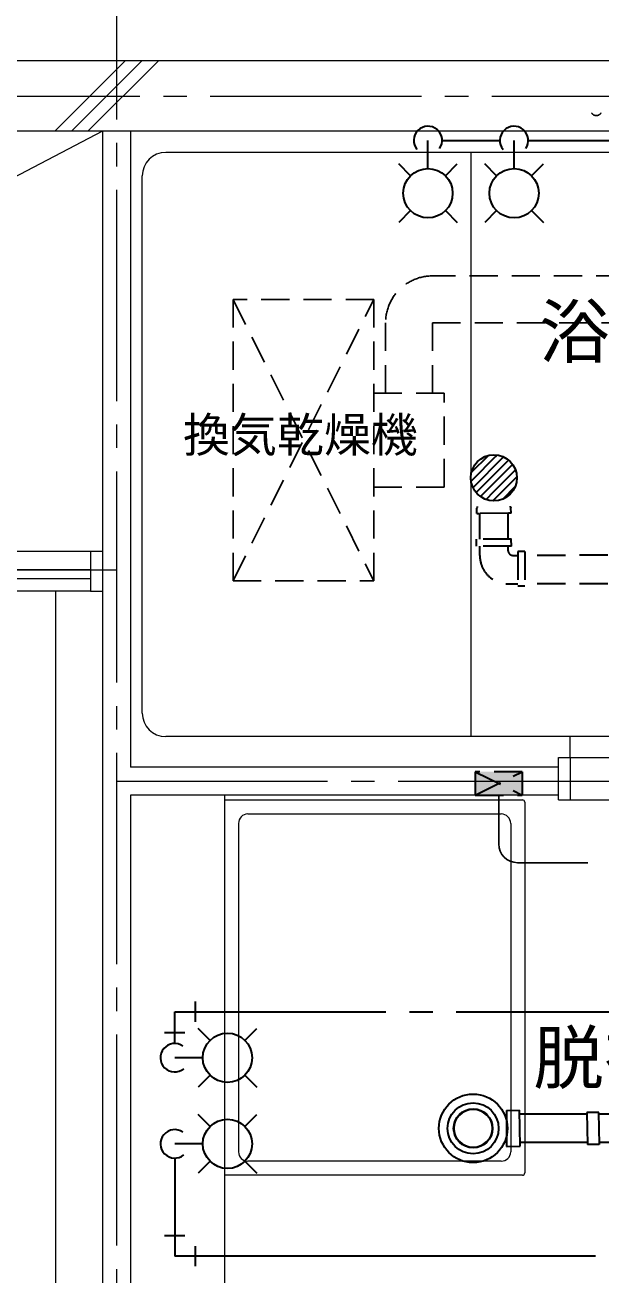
# Model space of a CAD drawing. Units: millimetres at full size, sheet at 1:50; details may follow other scales. Extents: x -9674 to 9699, y -6794 to 6791.
# Drawn here: x -1087 to 140, y 1008 to 3672 of the extents above; entities that cross this region are included whole.
import ezdxf
from ezdxf.enums import TextEntityAlignment as Align

# ---------------------------------------------------------------- set-up
doc = ezdxf.new("R2010")
doc.units = ezdxf.units.MM
doc.header["$LTSCALE"] = 50
for name, pattern in [('CHAIN1', [8, 5, -1, 1, -1]), ('CHAIN2', [12, 9, -1, 1, -1]), ('DASHED1', [1.8, 1.2, -0.6]), ('DASHED3', [4, 3, -1])]:
    doc.linetypes.add(name, pattern=pattern)
for name, color, linetype, lineweight in [('1-0_芯', 134, 'CHAIN2', 9), ('1-1_躯体', 134, 'Continuous', 9), ('1-2_間仕切', 134, 'Continuous', 9), ('1-3_建具', 134, 'Continuous', 9), ('1-4_仕上げ', 134, 'Continuous', 9), ('1-5_設備', 134, 'Continuous', 9), ('1-7_その他', 134, 'DASHED1', 9), ('1-8_ハッチ', 134, 'Continuous', 9), ('2-0_芯', 3, 'Continuous', 35), ('2-2', 5, 'DASHED3', 25), ('2-9_金物', 1, 'CHAIN2', 35), ('2-A_文字', 6, 'Continuous', 35), ('2-C', 2, 'DASHED1', 25)]:
    doc.layers.add(name, color=color, linetype=linetype, lineweight=lineweight)
doc.layers.add('1-A_文字', color=134, linetype='Continuous')
doc.styles.add('ＭＳ ゴシック', font='')
doc.styles.get('ＭＳ ゴシック').set_extended_font_data('MS Gothic')

msp = doc.modelspace()

# ---------------------------------------------------------------- linework, layer by layer
at = {"layer": '1-0_芯'}
for p, q in [((-892.5, 4520.51), (-892.5, -3699.49)), ((-8492.5, 3520.51), (8517.5, 3520.51)), ((-3032.5, 2510.51), (-892.5, 2510.51)), ((-892.5, 2060.51), (2286.5, 2060.51))]:
    msp.add_line(p, q, dxfattribs=at)
at = {"layer": '1-1_躯体'}
for p, q in [((1857.5, 3595.51), (-2642.5, 3595.51)), ((1857.5, 3445.51), (-2642.5, 3445.51))]:
    msp.add_line(p, q, dxfattribs=at)
at = {"layer": '1-2_間仕切'}
for p, q in [((-922.5, 3445.51), (-922.5, 740.51)), ((-862.5, 3445.51), (-862.5, 2090.51)), ((49.5, 2090.51), (-862.5, 2090.51)), ((-862.5, 2030.51), (-862.5, 740.51)), ((49.5, 2030.51), (-862.5, 2030.51))]:
    msp.add_line(p, q, dxfattribs=at)
at = {"layer": '1-3_建具'}
for p, q in [((-2607.5, 2550.51), (-947.5, 2550.51)), ((-947.5, 2550.51), (-947.5, 2465.51)), ((-947.5, 2550.51), (-922.5, 2550.51)), ((-1797.5, 2511.34), (-947.5, 2511.34)), ((-947.5, 2491.34), (-1797.5, 2491.34)), ((-947.5, 2465.51), (-2607.5, 2465.51)), ((-947.5, 2465.51), (-922.5, 2465.51)), ((49.5, 2110.51), (74.5, 2110.51)), ((49.5, 2020.51), (49.5, 2110.51)), ((74.5, 2110.51), (794.5, 2110.51)), ((74.5, 2110.51), (74.5, 2020.51)), ((49.5, 2020.51), (74.5, 2020.51)), ((74.5, 2020.51), (794.5, 2020.51))]:
    msp.add_line(p, q, dxfattribs=at)
at = {"layer": '1-4_仕上げ'}
msp.add_line((-1022.5, 2465.51), (-1022.5, 740.51), dxfattribs=at)
at = {"layer": '1-5_設備'}
for p, q in [((852.5, 3400.51), (-787.5, 3400.51)), ((-137.5, 3400.51), (-137.5, 2155.51)), ((-837.5, 2205.51), (-837.5, 3350.51)), ((852.5, 2155.51), (-787.5, 2155.51)), ((74.5, 2110.51), (74.5, 2155.51)), ((-662.5, 2030.51), (-662.5, 740.51)), ((-662.5, 2020.51), (-27.5, 2020.51)), ((-22.5, 2015.51), (-22.5, 1225.51)), ((-612.5, 1990.51), (-72.5, 1990.51)), ((-632.5, 1970.51), (-632.5, 1270.51)), ((-52.5, 1970.51), (-52.5, 1270.51)), ((-72.5, 1250.51), (-612.5, 1250.51)), ((-27.5, 1220.51), (-662.5, 1220.51))]:
    msp.add_line(p, q, dxfattribs=at)
msp.add_circle((-132.5, 1320.51), 40, dxfattribs=at)
for centre, radius, start, end in [((-787.5, 3350.51), 50, 90, 180), ((-787.5, 2205.51), 50, 180, 270), ((-27.5, 2015.51), 5, 0, 90), ((-612.5, 1970.51), 20, 90, 180), ((-72.5, 1970.51), 20, 0, 90), ((-612.5, 1270.51), 20, 180, 270), ((-72.5, 1270.51), 20, 270, 0), ((-27.5, 1225.51), 5, 270, 0)]:
    msp.add_arc(centre, radius, start, end, dxfattribs=at)
at = {"layer": '1-7_その他', "linetype": 'CHAIN1'}
msp.add_line((-922.5, 3445.51), (-2632.5, 2550.51), dxfattribs=at)
at = {"layer": '1-8_ハッチ'}
for p, q in [((-1023.88, 3445.51), (-873.88, 3595.51)), ((-988.52, 3445.51), (-838.52, 3595.51)), ((-953.16, 3445.51), (-803.16, 3595.51))]:
    msp.add_line(p, q, dxfattribs=at)
at = {"layer": '2-0_芯'}
for p, q in [((-135.73, 2718.68), (-100.09, 2754.36)), ((-68.7, 2661.97), (-43.28, 2687.42)), ((-61.17, 1358.87), (-33.51, 1359.43)), ((-61.17, 1358.87), (-61.17, 1282.16)), ((-32.13, 1282.75), (-33.51, 1359.43)), ((109.92, 1350.76), (-33.36, 1350.76)), ((135.58, 1354.61), (109.85, 1354.08)), ((109.85, 1354.08), (111.24, 1285.77)), ((134.35, 1354.58), (111.08, 1354.11)), ((134.35, 1354.58), (135.74, 1286.27)), ((992.43, 1350.76), (134.57, 1350.76)), ((-61.17, 1282.16), (-32.13, 1282.75)), ((111.15, 1290.26), (-32.26, 1290.26)), ((135.74, 1286.27), (111.24, 1285.77)), ((135.74, 1286.27), (111.24, 1285.77)), ((993.66, 1290.26), (135.5, 1290.26))]:
    msp.add_line(p, q, dxfattribs=at)
at = {"layer": '2-0_芯', "linetype": 'DASHED1'}
for p, q in [((-124.71, 2631.11), (-124.82, 2642.11)), ((-51.71, 2631.91), (-51.83, 2642.91)), ((-124.71, 2631.11), (-119, 2630.58)), ((-57.4, 2631.24), (-119, 2630.58)), ((-118.35, 2576.03), (-118.38, 2630.58)), ((-57.91, 2576.07), (-57.95, 2631.65)), ((-51.71, 2631.91), (-57.4, 2631.24)), ((-51.09, 2576.07), (-125.09, 2576.03)), ((-118.33, 2541.06), (-118.34, 2561.23)), ((-57.89, 2551.59), (-57.9, 2561.27)), ((-51.09, 2561.27), (-51.1, 2576.1)), ((-47.88, 2541.6), (-36.96, 2541.61)), ((-22.16, 2549.68), (-36.99, 2549.67)), ((-36.97, 2549.68), (-36.92, 2475.68)), ((784.25, 2542.24), (-22.16, 2541.62)), ((-58.3, 2481.09), (-36.92, 2481.1)), ((784.25, 2481.5), (-22.12, 2481.1))]:
    msp.add_line(p, q, dxfattribs=at)
at = {"layer": '2-0_芯'}
for points in [[(-136.66, 2700.05), (-129.84, 2706.88), (-88.28, 2748.5), (-81.47, 2755.33)], [(-132.66, 2686.37), (-112.17, 2706.9), (-88.27, 2730.82), (-67.77, 2751.34)], [(-125.75, 2675.6), (-94.49, 2706.91), (-88.26, 2713.15), (-57, 2744.45)], [(-116.65, 2667.03), (-88.25, 2695.47), (-76.81, 2706.92), (-48.41, 2735.36)], [(-105.05, 2660.95), (-88.23, 2677.79), (-59.13, 2706.93), (-42.32, 2723.76)], [(-90.31, 2658.03), (-88.22, 2660.11), (-41.46, 2706.94), (-39.37, 2709.02)]]:
    msp.add_lwpolyline(points, dxfattribs=at)
at = {"layer": '2-0_芯', "linetype": 'DASHED1'}
for points in [[(-51.09, 2561.27), (-125.09, 2561.23), (-125.1, 2576.05)], [(-22.16, 2549.68), (-22.12, 2475.68), (-36.94, 2475.67)]]:
    msp.add_lwpolyline(points, dxfattribs=at)
at = {"layer": '2-0_芯'}
for centre, radius in [((-88.25, 2706.91), 49.09), ((-132.5, 1320.51), 72.97), ((-132.5, 1320.51), 54.3), ((-132.5, 1320.51), 41.55)]:
    msp.add_circle(centre, radius, dxfattribs=at)
at = {"layer": '2-0_芯', "linetype": 'DASHED1'}
for centre, radius, start, end in [((-126.86, 2645.56), 4, 300.62129, 0.62129), ((-49.87, 2646.39), 4, 180.62129, 240.62129), ((-58.33, 2541.09), 60, 180.02797, 270.02797), ((-47.89, 2551.6), 10, 180.0444, 270.0444)]:
    msp.add_arc(centre, radius, start, end, dxfattribs=at)
at = {"layer": '2-2', "color": 4, "linetype": 'DASHED1', "lineweight": 35}
for p, q in [((-127.98, 2030.51), (-27.98, 2080.51)), ((-127.98, 2080.51), (-27.98, 2030.51)), ((-27.98, 2080.51), (-127.98, 2080.51)), ((-127.98, 2080.51), (-127.98, 2030.51)), ((-27.98, 2080.51), (-27.98, 2030.51)), ((-127.98, 2030.51), (-27.98, 2030.51))]:
    msp.add_line(p, q, dxfattribs=at)
at = {"layer": '2-2'}
for p, q in [((-77.98, 1926.64), (-77.98, 2030.51)), ((-37.98, 1886.64), (687.83, 1886.64))]:
    msp.add_line(p, q, dxfattribs=at)
msp.add_arc((129.97, 3490.63), 11.7, 211.23674, 328.76326, dxfattribs=at)
at = {"layer": '2-2', "linetype": 'Continuous'}
msp.add_arc((-37.98, 1926.64), 40, 180, 270, dxfattribs=at)
at = {"layer": '2-2', "color": 150}
msp.add_solid([(-127.98, 2080.51), (-27.98, 2080.51), (-127.98, 2030.51), (-27.98, 2030.51)], dxfattribs=at)
at = {"layer": '2-9_金物', "linetype": 'Continuous'}
for p, q in [((-45.25, 3365.99), (-45.25, 3425.82)), ((-82.41, 3350.6), (-107.63, 3375.81)), ((-8.09, 3350.6), (17.12, 3375.81)), ((-82.41, 3276.28), (-107.63, 3251.06)), ((-8.09, 3276.28), (17.12, 3251.06)), ((-693.11, 1508.06), (-718.32, 1533.28)), ((-618.79, 1508.06), (-593.57, 1533.28)), ((-708.5, 1470.9), (-768.33, 1470.9)), ((-693.11, 1433.74), (-718.32, 1408.52)), ((-618.79, 1433.74), (-593.57, 1408.52))]:
    msp.add_line(p, q, dxfattribs=at)
at = {"layer": '2-9_金物'}
for p, q in [((-14.91, 3425.82), (272.63, 3425.82)), ((-724.04, 1547.51), (-724.04, 1590.71)), ((-768.33, 1501.24), (-768.33, 1569.11)), ((-768.33, 1569.11), (1491.79, 1569.11)), ((-789.93, 1524.81), (-746.73, 1524.81))]:
    msp.add_line(p, q, dxfattribs=at)
at = {"layer": '2-9_金物', "linetype": 'Continuous'}
for centre in [(-45.25, 3313.44), (-655.95, 1470.9)]:
    msp.add_circle(centre, 52.55, dxfattribs=at)
for centre, start, end in [((-45.25, 3425.82), 325.151, 219.51), ((-768.33, 1470.9), 55.151, 309.51)]:
    msp.add_arc(centre, 30.34, start, end, dxfattribs=at)
at = {"layer": '2-A_文字'}
for p, q in [((-228.72, 3365.99), (-228.72, 3425.82)), ((-198.38, 3425.82), (-75.59, 3425.82)), ((-265.87, 3350.6), (-291.09, 3375.81)), ((-191.56, 3350.6), (-166.34, 3375.81)), ((-265.87, 3276.28), (-291.09, 3251.06)), ((-191.56, 3276.28), (-166.34, 3251.06)), ((-693.11, 1324.59), (-718.32, 1349.81)), ((-618.79, 1324.59), (-593.57, 1349.81)), ((-708.5, 1287.43), (-768.33, 1287.43)), ((-768.33, 1257.09), (-768.33, 1048.04)), ((-693.11, 1250.28), (-718.32, 1225.06)), ((-618.79, 1250.28), (-593.57, 1225.06)), ((-789.93, 1092.33), (-746.73, 1092.33)), ((-724.04, 1026.44), (-724.04, 1069.64)), ((128.12, 1048.04), (-768.33, 1048.04))]:
    msp.add_line(p, q, dxfattribs=at)
for centre in [(-228.72, 3313.44), (-655.95, 1287.43)]:
    msp.add_circle(centre, 52.55, dxfattribs=at)
for centre, start, end in [((-228.72, 3425.82), 325.151, 219.51), ((-768.33, 1287.43), 55.151, 309.51)]:
    msp.add_arc(centre, 30.34, start, end, dxfattribs=at)
at = {"layer": '2-C'}
for p, q in [((1719.81, 3137.29), (-219.08, 3137.29)), ((-644.08, 2487.29), (-344.08, 3087.29)), ((-644.08, 3087.29), (-344.08, 2487.29)), ((-344.08, 2487.29), (-344.08, 3087.29)), ((-319.08, 3037.29), (-319.08, 2887.29)), ((-219.08, 2887.29), (-219.08, 3037.29)), ((-344.08, 2887.29), (-194.08, 2887.29)), ((-194.08, 2687.29), (-194.08, 2887.29)), ((-344.08, 2687.29), (-194.08, 2687.29)), ((-644.08, 2487.29), (-344.08, 2487.29))]:
    msp.add_line(p, q, dxfattribs=at)
for points in [[(-344.08, 3087.29), (-644.08, 3087.29), (-644.08, 2487.29)], [(-219.08, 3037.29), (1719.81, 3037.29), (1719.81, 1410.51)]]:
    msp.add_lwpolyline(points, dxfattribs=at)
msp.add_arc((-219.08, 3037.29), 100, 90, 180, dxfattribs=at)

# ---------------------------------------------------------------- texts
at = {"layer": '1-A_文字', "style": 'ＭＳ ゴシック'}
for s, p in [('浴室', (8.7, 2930.57)), ('脱衣室', (-4.08, 1383.24))]:
    msp.add_text(s, height=110, dxfattribs=at).set_placement(p, align=Align.BOTTOM_LEFT)
at = {"layer": '2-2', "color": 7, "style": 'ＭＳ ゴシック'}
msp.add_text('換気乾燥機', height=73.31, dxfattribs=at).set_placement((-750.48, 2739.81), align=Align.BOTTOM_LEFT)

doc.saveas('drawing.dxf')
